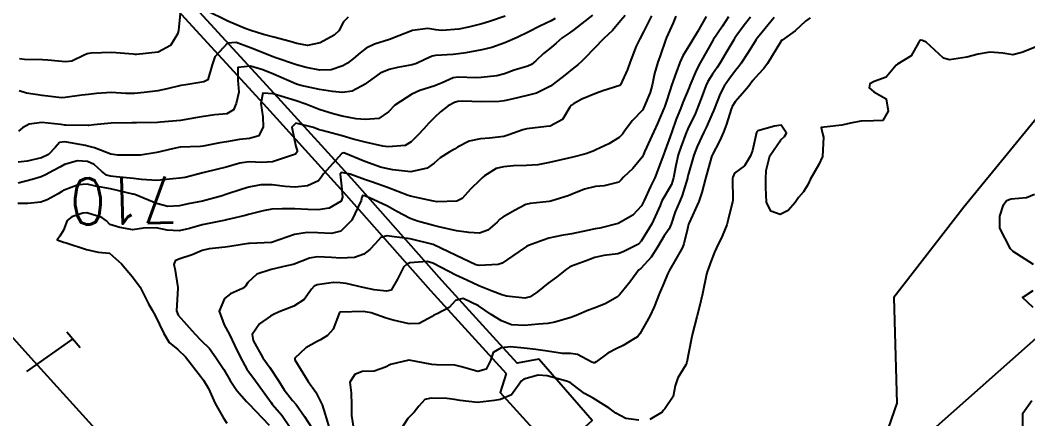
# Model space of a CAD drawing. Header units: metres. Extents: x 298520 to 308411, y 7433745 to 7450750.
# Drawn here: x 300348.5 to 300435.8, y 7448917.9 to 7448952.4 of the extents above; entities that cross this region are included whole.
import ezdxf
from ezdxf.enums import TextEntityAlignment as Align

# ---------------------------------------------------------------- set-up
doc = ezdxf.new("R2010")
doc.units = ezdxf.units.M
doc.header["$LTSCALE"] = 10
doc.linetypes.add('CONTINUO', pattern=[0])
for name, color, linetype in [('Canaleta de Drenagem', 151, 'Continuous'), ('Cotas', 45, 'Continuous'), ('Curvas de Nivel 1m', 11, 'Continuous'), ('Curvas de Nivel 5m', 15, 'Continuous'), ('Hidrografia', 140, 'Continuous'), ('Linha Férrea', 251, 'TRACKS'), ('Pórtico', 62, 'Continuous'), ('TEXTO', 45, 'Continuous')]:
    doc.layers.add(name, color=color, linetype=linetype)
doc.styles.add('Style-STANDARD', font='STANDARD.shx')
doc.linetypes.add('TRACKS', pattern='A,0.15,[130,ltypeshp.shx,S=0.25,R=0,X=0,Y=0],0.15', length=0.3)

msp = doc.modelspace()

# ---------------------------------------------------------------- linework, layer by layer
at = {"layer": 'Canaleta de Drenagem'}
msp.add_lwpolyline([(300390.623, 7448921.874), (300390.081, 7448920.208), (300394.885, 7448914.927), (300398.051, 7448917.799), (300393.432, 7448923.109), (300391.577, 7448922.746), (300385.029, 7448929.911), (300377.501, 7448938.437), (300370.842, 7448945.762), (300363.124, 7448954.192), (300355.835, 7448962.264), (300347.955, 7448971.025), (300342.219, 7448976.753), (300341.341, 7448975.9), (300347.014, 7448970.139), (300354.875, 7448961.399), (300362.168, 7448953.323), (300369.887, 7448944.891), (300376.538, 7448937.574), (300384.068, 7448929.047)], close=True, dxfattribs=at)
at = {"layer": 'Curvas de Nivel 1m', "flags": 128}
for points, elevation in [([(300400.906, 7448952.844), (300400.518, 7448952.377), (300399.813, 7448951.554), (300399.074, 7448950.864), (300398.787, 7448950.58), (300398.497, 7448950.261), (300397.163, 7448948.89), (300396.804, 7448948.569), (300396.474, 7448948.309), (300395.677, 7448947.696), (300394.693, 7448946.918), (300394.56, 7448946.811), (300394.451, 7448946.737), (300393.234, 7448946.143), (300392.443, 7448945.929), (300391.093, 7448945.614), (300390.438, 7448945.452), (300390.013, 7448945.399), (300388.437, 7448945.375), (300386.846, 7448945.423), (300386.437, 7448945.406), (300386.136, 7448945.323), (300385.577, 7448945.029), (300384.94, 7448944.523), (300384.423, 7448944.05), (300383.92, 7448943.543), (300383.486, 7448943.049), (300382.958, 7448942.501), (300382.396, 7448941.903), (300381.855, 7448941.604), (300380.389, 7448941.496), (300379.939, 7448941.545), (300378.394, 7448941.874), (300377.367, 7448942.151), (300376.403, 7448942.445), (300374.669, 7448942.896), (300374.41, 7448942.965), (300373.932, 7448943.165), (300372.416, 7448943.528), (300372.043, 7448943.186), (300372.388, 7448941.503), (300372.513, 7448941.179), (300372.523, 7448941.037), (300372.38, 7448940.857), (300371.868, 7448940.678), (300370.373, 7448940.189), (300369.472, 7448940.119), (300368.372, 7448940.179), (300367.552, 7448940.058), (300366.368, 7448939.731), (300364.574, 7448939.277), (300364.362, 7448939.226), (300362.814, 7448938.84), (300362.358, 7448938.773), (300361.753, 7448938.705), (300360.355, 7448938.558), (300359.049, 7448938.65), (300358.357, 7448938.749), (300356.844, 7448938.879), (300356.359, 7448938.931), (300356.015, 7448939.03), (300355.583, 7448939.382), (300354.944, 7448939.966), (300354.371, 7448940.207), (300353.505, 7448940.276), (300352.368, 7448939.945), (300352.031, 7448939.759), (300351.412, 7448939.43), (300350.729, 7448939.066), (300350.357, 7448938.891), (300349.562, 7448938.659), (300348.352, 7448938.344)], 711), ([(300398.097, 7448952.876), (300396.51, 7448951.629), (300396.076, 7448951.335), (300395.451, 7448950.911), (300394.944, 7448950.47), (300394.495, 7448950.092), (300393.853, 7448949.563), (300393.178, 7448948.933), (300392.8, 7448948.615), (300392.476, 7448948.461), (300391.318, 7448948.109), (300390.465, 7448947.803), (300389.804, 7448947.636), (300388.46, 7448947.485), (300387.989, 7448947.468), (300386.46, 7448947.515), (300386.029, 7448947.455), (300385.066, 7448947.034), (300384.647, 7448946.842), (300384.45, 7448946.77), (300383.14, 7448946.359), (300382.443, 7448946.049), (300380.978, 7448945.082), (300380.427, 7448944.513), (300379.596, 7448943.923), (300378.42, 7448943.837), (300377.626, 7448943.913), (300376.423, 7448944.145), (300375.634, 7448944.35), (300374.429, 7448944.721), (300373.273, 7448945.172), (300372.436, 7448945.46), (300371.094, 7448945.855), (300370.442, 7448946.078), (300369.534, 7448946.127), (300369.37, 7448945.221), (300369.557, 7448944.083), (300369.583, 7448943.218), (300369.195, 7448942.429), (300368.398, 7448942.215), (300367.519, 7448942.115), (300366.393, 7448941.917), (300365.82, 7448941.831), (300364.387, 7448941.537), (300364.16, 7448941.509), (300362.385, 7448941.451), (300362.252, 7448941.435), (300361.739, 7448941.31), (300360.379, 7448940.979), (300358.949, 7448940.773), (300358.377, 7448940.756), (300356.985, 7448940.755), (300356.378, 7448940.855), (300356.009, 7448941.005), (300354.969, 7448941.391), (300354.385, 7448941.555), (300354.191, 7448941.597), (300352.391, 7448941.927), (300351.942, 7448941.872), (300351.567, 7448941.428), (300350.994, 7448940.816), (300350.374, 7448940.525), (300349.153, 7448940.24), (300348.37, 7448940.155)], 712), ([(300394.853, 7448952.584), (300394.518, 7448952.403), (300393.522, 7448951.921), (300392.508, 7448951.415), (300391.558, 7448950.954), (300390.498, 7448950.479), (300389.383, 7448950.093), (300388.492, 7448949.882), (300387.109, 7448949.63), (300386.488, 7448949.534), (300386.026, 7448949.486), (300384.486, 7448949.389), (300384.198, 7448949.331), (300383.574, 7448949.049), (300382.836, 7448948.698), (300382.476, 7448948.581), (300381.199, 7448948.352), (300380.469, 7448948.191), (300379.704, 7448947.858), (300378.662, 7448947.108), (300378.55, 7448947.011), (300378.451, 7448946.932), (300377.273, 7448946.293), (300376.444, 7448946.193), (300375.588, 7448946.286), (300374.446, 7448946.44), (300372.832, 7448946.794), (300372.45, 7448946.912), (300372.253, 7448946.985), (300371.786, 7448947.19), (300370.461, 7448947.775), (300369.543, 7448948.143), (300368.472, 7448948.48), (300367.368, 7448948.342), (300367.367, 7448947.241), (300367.455, 7448946.228), (300367.249, 7448945.242), (300366.995, 7448944.676), (300366.424, 7448944.354), (300365.397, 7448944.24), (300364.421, 7448944.12), (300363.713, 7448943.994), (300362.418, 7448943.768), (300360.699, 7448943.609), (300360.416, 7448943.596), (300358.618, 7448943.55), (300358.415, 7448943.55), (300358.21, 7448943.557), (300356.415, 7448943.544), (300354.914, 7448943.392), (300354.475, 7448943.336), (300354.412, 7448943.334), (300352.477, 7448943.354), (300352.412, 7448943.362), (300352.055, 7448943.424), (300350.415, 7448943.602), (300349.324, 7448943.456), (300348.746, 7448943.127), (300348.404, 7448942.852)], 713), ([(300390.521, 7448952.807), (300389.173, 7448952.327), (300388.514, 7448952.135), (300387.339, 7448951.835), (300386.509, 7448951.671), (300385.036, 7448951.56), (300384.509, 7448951.617), (300383.834, 7448951.723), (300382.508, 7448951.554), (300381.317, 7448951.078), (300380.5, 7448950.776), (300379.221, 7448950.377), (300378.492, 7448950.014), (300377.982, 7448949.621), (300377.389, 7448949.121), (300376.872, 7448948.732), (300376.473, 7448948.499), (300375.464, 7448948.149), (300374.467, 7448948.113), (300373.304, 7448948.338), (300372.474, 7448948.579), (300370.595, 7448949.208), (300370.509, 7448949.235), (300370.483, 7448949.246), (300370.434, 7448949.26), (300368.491, 7448950.051), (300367.227, 7448950.512), (300366.495, 7448950.446), (300365.379, 7448949.267), (300365.172, 7448948.57), (300364.789, 7448947.275), (300364.451, 7448947.101), (300362.885, 7448946.859), (300362.448, 7448946.788), (300361.252, 7448946.505), (300360.443, 7448946.344), (300359.285, 7448946.181), (300358.44, 7448946.087), (300357.698, 7448946.1), (300356.441, 7448946.178), (300355.15, 7448946.099), (300354.439, 7448946.026), (300353.883, 7448945.961), (300352.436, 7448945.741), (300352.129, 7448945.73), (300350.438, 7448945.94), (300349.094, 7448946.115), (300348.442, 7448946.342)], 714), ([(300405.312, 7448952.792), (300405.081, 7448952.231), (300404.505, 7448950.959), (300404.456, 7448950.848), (300404.441, 7448950.801), (300403.942, 7448949.352), (300403.739, 7448948.807), (300403.44, 7448947.838), (300403.247, 7448946.812), (300403.074, 7448946.187), (300402.504, 7448944.819), (300402.481, 7448944.77), (300402.431, 7448944.696), (300401.513, 7448943.742), (300400.862, 7448942.845), (300400.67, 7448942.578), (300400.397, 7448942.303), (300399.51, 7448941.745), (300398.388, 7448941.216), (300398.147, 7448941.114), (300397.512, 7448940.883), (300396.38, 7448940.576), (300395.009, 7448940.281), (300394.375, 7448940.132), (300393.367, 7448939.936), (300392.372, 7448939.879), (300391.247, 7448939.833), (300390.371, 7448939.751), (300389.738, 7448939.607), (300388.733, 7448938.986), (300388.539, 7448938.81), (300388.358, 7448938.637), (300387.533, 7448937.815), (300386.789, 7448937.013), (300386.331, 7448936.783), (300384.647, 7448936.72), (300384.33, 7448936.773), (300383.099, 7448937.052), (300382.335, 7448937.211), (300382.121, 7448937.279), (300380.346, 7448937.965), (300379.03, 7448938.426), (300378.356, 7448938.655), (300377.101, 7448939.123), (300376.364, 7448939.275), (300376.228, 7448939.132), (300376.347, 7448938.07), (300376.455, 7448937.138), (300376.329, 7448936.79), (300375.299, 7448936.174), (300374.322, 7448936.02), (300373.436, 7448936.055), (300372.322, 7448936.103), (300371.229, 7448936.103), (300370.322, 7448936.079), (300369.584, 7448935.954), (300368.317, 7448935.621), (300368.005, 7448935.545), (300366.785, 7448935.245), (300366.409, 7448935.152), (300366.312, 7448935.137), (300366.177, 7448935.118), (300364.307, 7448934.734), (300363.183, 7448934.412), (300362.302, 7448934.227), (300361.253, 7448934.267), (300360.304, 7448934.467), (300359.209, 7448934.435), (300358.303, 7448934.312), (300357.154, 7448934.512), (300356.307, 7448934.761), (300356.017, 7448935.082), (300355.614, 7448935.38), (300354.319, 7448935.773), (300353.97, 7448935.752), (300353.014, 7448935.413), (300352.617, 7448935.11), (300352.301, 7448934.261), (300351.963, 7448933.756), (300351.743, 7448933.425), (300352.29, 7448933.244), (300352.523, 7448933.184), (300354.281, 7448932.594), (300355.282, 7448932.381), (300356.276, 7448932.269), (300357.296, 7448931.36), (300358.252, 7448930.243), (300358.932, 7448929.343), (300359.657, 7448927.907), (300359.96, 7448927.333), (300360.216, 7448926.884), (300360.961, 7448925.318), (300361.435, 7448924.561), (300362.179, 7448923.93), (300362.851, 7448923.293), (300364.148, 7448921.645), (300364.416, 7448921.277), (300364.839, 7448920.57), (300365.424, 7448919.267), (300366.111, 7448918.046), (300366.421, 7448917.57)], 709), ([(300407.922, 7448952.759), (300407.191, 7448951.451), (300406.775, 7448950.776), (300406.499, 7448950.343), (300405.917, 7448949.357), (300405.66, 7448948.788), (300405.331, 7448947.931), (300404.936, 7448946.795), (300404.815, 7448946.431), (300404.437, 7448945.257), (300404.319, 7448944.916), (300404.275, 7448944.802), (300403.706, 7448943.515), (300403.389, 7448942.815), (300402.601, 7448941.042), (300402.51, 7448940.828), (300402.38, 7448940.587), (300401.588, 7448939.62), (300400.759, 7448938.846), (300400.567, 7448938.64), (300400.357, 7448938.435), (300399.096, 7448938.118), (300398.351, 7448938.061), (300397.405, 7448937.826), (300396.34, 7448937.386), (300395.989, 7448937.252), (300394.932, 7448936.914), (300394.475, 7448936.775), (300394.331, 7448936.751), (300392.68, 7448936.586), (300392.328, 7448936.483), (300391.327, 7448935.959), (300390.317, 7448935.41), (300390.073, 7448935.215), (300389.842, 7448934.975), (300389.018, 7448934.27), (300388.303, 7448934.007), (300387.369, 7448934.069), (300386.305, 7448934.219), (300384.795, 7448934.548), (300384.309, 7448934.689), (300382.943, 7448935.054), (300382.315, 7448935.277), (300381.141, 7448935.898), (300380.325, 7448936.343), (300378.712, 7448937.106), (300378.335, 7448937.253), (300378.189, 7448937.258), (300378.124, 7448937.113), (300378.05, 7448936.834), (300377.247, 7448935.126), (300376.303, 7448934.195), (300375.481, 7448933.969), (300374.302, 7448934.046), (300373.392, 7448934.079), (300372.3, 7448933.892), (300370.293, 7448933.21), (300368.395, 7448933.126), (300368.291, 7448933.12), (300366.681, 7448932.852), (300366.286, 7448932.79), (300364.902, 7448932.652), (300364.281, 7448932.498), (300363.415, 7448932.149), (300362.27, 7448931.75), (300361.963, 7448931.61), (300361.849, 7448931.306), (300361.914, 7448930.96), (300362.196, 7448929.301), (300362.193, 7448929.251), (300362.07, 7448927.302), (300362.217, 7448926.923), (300363.652, 7448925.285), (300364.188, 7448924.757), (300364.93, 7448924.019), (300365.488, 7448923.26), (300366.157, 7448922.207), (300366.724, 7448921.251), (300367.281, 7448920.39), (300368.125, 7448919.444), (300368.339, 7448919.228), (300370.105, 7448917.392)], 708), ([(300409.868, 7448952.737), (300409.332, 7448951.925), (300408.537, 7448950.75), (300408.526, 7448950.727), (300408.502, 7448950.69), (300407.404, 7448948.766), (300407.088, 7448948.157), (300406.509, 7448946.779), (300406.451, 7448946.633), (300405.913, 7448945.31), (300405.701, 7448944.787), (300405.339, 7448943.871), (300404.958, 7448942.794), (300404.817, 7448942.378), (300404.387, 7448941.187), (300404.232, 7448940.802), (300404.142, 7448940.565), (300403.494, 7448938.813), (300403.117, 7448938.053), (300402.555, 7448936.827), (300402.328, 7448936.368), (300401.577, 7448935.581), (300400.313, 7448934.85), (300398.721, 7448934.454), (300398.308, 7448934.376), (300397.66, 7448934.233), (300396.303, 7448933.957), (300395.394, 7448933.817), (300394.299, 7448933.568), (300393.81, 7448933.412), (300392.557, 7448932.937), (300392.374, 7448932.857), (300392.291, 7448932.809), (300391.18, 7448932.056), (300390.27, 7448931.425), (300389.934, 7448931.307), (300388.266, 7448931.209), (300387.981, 7448931.28), (300386.279, 7448932.089), (300384.293, 7448933.04), (300382.297, 7448933.515), (300380.915, 7448933.697), (300380.3, 7448933.776), (300379.768, 7448933.625), (300379.264, 7448933.1), (300378.798, 7448932.592), (300378.279, 7448932.203), (300377.484, 7448931.913), (300376.274, 7448931.86), (300375.504, 7448931.918), (300374.275, 7448931.965), (300373.592, 7448931.848), (300372.265, 7448931.317), (300372.161, 7448931.285), (300371.626, 7448931.19), (300370.259, 7448930.859), (300369.02, 7448930.458), (300368.248, 7448929.748), (300368.054, 7448929.422), (300367.793, 7448929.235), (300366.735, 7448928.748), (300366.234, 7448928.36), (300365.774, 7448927.257), (300366.205, 7448926.089), (300366.67, 7448925.245), (300367.103, 7448924.321), (300367.603, 7448923.236), (300368.158, 7448922.246), (300368.901, 7448921.222), (300370.127, 7448919.569), (300370.258, 7448919.342), (300370.355, 7448919.207), (300371.183, 7448918.263), (300371.913, 7448917.183)], 707), ([(300411.754, 7448952.718), (300411.228, 7448952.011), (300410.506, 7448951.024), (300410.387, 7448950.848), (300410.31, 7448950.732), (300409.641, 7448949.589), (300409.126, 7448948.744), (300408.87, 7448948.353), (300408.468, 7448947.776), (300408.074, 7448947.141), (300407.898, 7448946.758), (300407.573, 7448945.892), (300407.16, 7448944.769), (300406.938, 7448944.259), (300406.409, 7448943.198), (300406.274, 7448942.912), (300406.223, 7448942.782), (300405.721, 7448941.455), (300405.513, 7448940.789), (300405.308, 7448939.856), (300405.1, 7448938.793), (300404.915, 7448938.234), (300404.339, 7448937.231), (300404.171, 7448936.966), (300404.086, 7448936.804), (300403.933, 7448936.41), (300403.216, 7448934.816), (300402.298, 7448933.307), (300402.056, 7448933.072), (300401.606, 7448932.837), (300400.741, 7448932.39), (300400.284, 7448932.225), (300399.061, 7448932.082), (300398.278, 7448931.901), (300397.548, 7448931.607), (300396.267, 7448931.142), (300396.095, 7448931.072), (300395.842, 7448930.904), (300394.975, 7448930.193), (300394.25, 7448929.675), (300393.328, 7448928.934), (300392.692, 7448928.487), (300392.235, 7448928.391), (300390.635, 7448928.568), (300390.238, 7448928.671), (300389.412, 7448928.978), (300388.248, 7448929.464), (300387.194, 7448929.947), (300386.257, 7448930.384), (300384.978, 7448931.033), (300384.268, 7448931.401), (300383.764, 7448931.552), (300382.268, 7448931.43), (300382.001, 7448931.33), (300381.734, 7448931.068), (300381.216, 7448930.039), (300380.654, 7448929.084), (300380.242, 7448928.981), (300379.176, 7448929.101), (300378.245, 7448929.322), (300376.774, 7448929.658), (300376.249, 7448929.724), (300375.665, 7448929.73), (300374.247, 7448929.546), (300373.984, 7448929.425), (300373.769, 7448929.165), (300373.123, 7448928.282), (300372.228, 7448927.704), (300370.968, 7448927.199), (300370.463, 7448926.962), (300370.217, 7448926.832), (300369.265, 7448926.161), (300368.62, 7448925.226), (300368.699, 7448924.714), (300369.55, 7448923.216), (300370.16, 7448922.37), (300370.935, 7448921.198), (300371.388, 7448920.444), (300372.126, 7448919.531), (300372.428, 7448919.177), (300373.15, 7448918.132), (300373.79, 7448917.163)], 706), ([(300416.922, 7448952.654), (300416.52, 7448952.363), (300415.647, 7448951.534), (300414.503, 7448950.724), (300414.459, 7448950.681), (300414.36, 7448950.541), (300413.241, 7448948.699), (300412.926, 7448948.253), (300412.469, 7448947.78), (300411.96, 7448947.215), (300411.579, 7448946.719), (300411.082, 7448946.088), (300410.439, 7448945.382), (300410.179, 7448944.989), (300410.08, 7448944.734), (300409.691, 7448943.46), (300409.429, 7448942.74), (300409.118, 7448942.021), (300408.437, 7448940.749), (300408.416, 7448940.717), (300408.381, 7448940.605), (300407.879, 7448938.757), (300407.566, 7448937.541), (300407.292, 7448936.766), (300406.446, 7448934.909), (300406.393, 7448934.779), (300406.309, 7448934.39), (300405.996, 7448933.083), (300405.878, 7448932.784), (300405.293, 7448931.774), (300404.757, 7448930.795), (300404.593, 7448930.463), (300404.252, 7448929.678), (300403.881, 7448928.805), (300403.415, 7448927.622), (300403.047, 7448926.817), (300402.198, 7448925.293), (300401.975, 7448925.052), (300401.643, 7448924.835), (300400.74, 7448924.292), (300400.185, 7448924.026), (300399.426, 7448923.612), (300398.401, 7448922.868), (300398.265, 7448922.775), (300398.171, 7448922.774), (300397.975, 7448922.873), (300396.8, 7448923.511), (300396.18, 7448923.586), (300395.477, 7448923.61), (300394.182, 7448923.808), (300393.182, 7448923.934), (300392.184, 7448924.044), (300390.985, 7448924.161), (300390.184, 7448924.087), (300389.487, 7448923.67), (300389.256, 7448922.979), (300388.892, 7448922.252), (300388.159, 7448922.045), (300386.736, 7448922.439), (300386.166, 7448922.577), (300384.594, 7448922.608), (300384.167, 7448922.651), (300382.214, 7448923.018), (300382.172, 7448923.021), (300380.6, 7448922.65), (300380.163, 7448922.423), (300379.193, 7448922.064), (300378.157, 7448922.03), (300377.498, 7448921.774), (300377.081, 7448921.126), (300377.192, 7448920.183), (300377.22, 7448919.124), (300377.228, 7448918.238), (300377.393, 7448917.121)], 704), ([(300436.499, 7448950.142), (300435.265, 7448949.659), (300434.488, 7448949.444), (300433.623, 7448949.582), (300432.495, 7448949.669), (300431.477, 7448949.496), (300430.49, 7448949.231), (300428.984, 7448949.008), (300428.489, 7448949.164), (300426.985, 7448950.535), (300426.66, 7448950.693), (300426.505, 7448950.722), (300426.397, 7448950.648), (300426.327, 7448950.542), (300425.676, 7448949.364), (300424.484, 7448948.648), (300424.363, 7448948.562), (300423.518, 7448947.523), (300422.461, 7448947.148), (300422.108, 7448946.943), (300422.044, 7448946.594), (300422.449, 7448946.232), (300423.498, 7448945.629), (300423.684, 7448944.571), (300423.222, 7448943.777), (300422.42, 7448943.72), (300421.305, 7448943.716), (300420.417, 7448943.527), (300419.682, 7448943.349), (300418.412, 7448943.215), (300417.883, 7448943.166), (300417.994, 7448942.636), (300418.081, 7448942.316), (300417.989, 7448940.636), (300417.694, 7448939.958), (300416.938, 7448938.651), (300416.756, 7448938.257), (300416.347, 7448937.591), (300415.917, 7448937.087), (300415.621, 7448936.667), (300415.021, 7448935.979), (300414.322, 7448935.626), (300413.536, 7448935.903), (300413.165, 7448936.698), (300413.091, 7448937.96), (300413.094, 7448938.699), (300413.12, 7448939.448), (300413.439, 7448940.694), (300414.397, 7448942.083), (300414.708, 7448942.369), (300414.88, 7448942.675), (300414.413, 7448943.359), (300413.84, 7448943.26), (300412.405, 7448942.876), (300412.323, 7448942.792), (300412.29, 7448942.711), (300411.928, 7448941.174), (300411.763, 7448940.716), (300411.253, 7448939.842), (300410.368, 7448939.201), (300410.225, 7448938.871), (300410.202, 7448938.732), (300410.229, 7448936.837), (300410.214, 7448936.731), (300409.844, 7448935.208), (300409.706, 7448934.736), (300409.3, 7448933.743), (300408.82, 7448932.745), (300408.66, 7448932.373), (300408.272, 7448931.378), (300408.109, 7448930.908), (300408.054, 7448930.753), (300407.96, 7448930.455), (300407.597, 7448928.76), (300407.336, 7448927.654), (300407.118, 7448926.766), (300406.747, 7448925.32), (300406.625, 7448924.774), (300406.242, 7448922.847), (300406.236, 7448922.779), (300406.233, 7448922.719), (300406.171, 7448922.626), (300405.462, 7448921.478), (300405.232, 7448920.789), (300405.058, 7448919.866), (300404.353, 7448918.798), (300404.243, 7448918.677), (300404.119, 7448918.53), (300403.04, 7448917.885)], 703), ([(300436.272, 7448931.288), (300434.496, 7448932.438), (300434.286, 7448932.644), (300433.341, 7448934.455), (300433.345, 7448935.477), (300433.662, 7448936.45), (300433.94, 7448936.845), (300434.341, 7448936.979), (300435.665, 7448937.105), (300436.347, 7448937.388)], 703), ([(300436.23, 7448927.569), (300435.301, 7448928.434), (300436.249, 7448929.038)], 703), ([(300402.108, 7448917.814), (300400.984, 7448917.967), (300400.119, 7448918.417), (300399.535, 7448918.856), (300398.132, 7448919.732), (300397.398, 7448920.143), (300396.427, 7448920.896), (300396.146, 7448921.096), (300395.839, 7448921.212), (300394.154, 7448921.653), (300393.375, 7448921.711), (300392.149, 7448921.373), (300391.899, 7448921.201), (300391.742, 7448920.954), (300391.083, 7448920.011), (300390.129, 7448919.617), (300389.59, 7448919.514), (300388.127, 7448919.36), (300386.634, 7448919.519), (300386.129, 7448919.61), (300385.465, 7448919.691), (300384.13, 7448919.741), (300383.563, 7448919.612), (300383.043, 7448919.051), (300382.648, 7448918.524), (300382.112, 7448917.981), (300381.524, 7448917.069)], 703), ([(300435.344, 7448917.192), (300435.349, 7448918.432), (300436.134, 7448919.515)], 703)]:
    msp.add_lwpolyline(points, dxfattribs=dict(at, elevation=elevation))
at = {"layer": 'Curvas de Nivel 5m', "flags": 128}
for points, elevation in [([(300362.418, 7448953.301), (300362.248, 7448951.561), (300362.191, 7448951.303), (300361.56, 7448950.242), (300360.487, 7448949.691), (300358.618, 7448949.482), (300358.484, 7448949.487), (300358.329, 7448949.507), (300356.486, 7448949.661), (300354.677, 7448949.589), (300354.485, 7448949.575), (300354.341, 7448949.545), (300354.086, 7448949.404), (300352.995, 7448948.895), (300352.474, 7448948.855), (300350.934, 7448948.978), (300350.476, 7448949.008), (300348.902, 7448949.038), (300348.477, 7448949.09)], 715), ([(300403.207, 7448952.813), (300402.968, 7448952.366), (300402.509, 7448951.447), (300402.175, 7448950.825), (300401.866, 7448950.198), (300401.341, 7448948.837), (300401.123, 7448948.191), (300400.514, 7448946.849), (300400.452, 7448946.799), (300398.973, 7448946.34), (300398.446, 7448946.136), (300397.155, 7448945.605), (300396.436, 7448945.213), (300396.255, 7448945.081), (300396.116, 7448944.903), (300395.484, 7448943.848), (300394.417, 7448943.281), (300394.109, 7448943.23), (300392.414, 7448943.034), (300392.053, 7448942.945), (300390.855, 7448942.514), (300390.404, 7448942.377), (300389.157, 7448942.227), (300388.401, 7448942.19), (300387.421, 7448941.981), (300386.389, 7448941.442), (300386.127, 7448941.282), (300385.674, 7448941.027), (300384.885, 7448940.528), (300384.373, 7448940.072), (300383.781, 7448939.634), (300382.365, 7448939.312), (300380.788, 7448939.505), (300380.368, 7448939.575), (300379.746, 7448939.719), (300378.374, 7448940.209), (300376.549, 7448940.961), (300376.381, 7448940.92), (300374.794, 7448939.154), (300374.624, 7448938.893), (300374.354, 7448938.555), (300373.422, 7448938.094), (300372.345, 7448937.992), (300371.479, 7448938.06), (300370.347, 7448938.181), (300369.363, 7448938.205), (300368.344, 7448937.994), (300367.769, 7448937.808), (300366.334, 7448937.351), (300366.029, 7448937.255), (300364.336, 7448936.794), (300363.082, 7448936.542), (300362.329, 7448936.363), (300361.328, 7448936.315), (300360.332, 7448936.588), (300358.451, 7448937.349), (300358.343, 7448937.387), (300358.294, 7448937.4), (300356.348, 7448937.835), (300355.045, 7448938.085), (300354.351, 7448938.258), (300353.561, 7448938.197), (300352.346, 7448937.723), (300352.142, 7448937.625), (300351.823, 7448937.425), (300350.876, 7448936.893), (300350.332, 7448936.702), (300349.214, 7448936.572), (300348.329, 7448936.565)], 710), ([(300376.939, 7448952.713), (300376.52, 7448952.302), (300376.13, 7448951.514), (300375.723, 7448951.142), (300374.496, 7448950.498), (300373.402, 7448950.263), (300372.495, 7448950.425), (300371.904, 7448950.596), (300370.5, 7448950.965), (300369.596, 7448951.219), (300368.508, 7448951.564), (300368.007, 7448951.739), (300366.52, 7448952.37), (300364.627, 7448953.279)], 715), ([(300413.806, 7448952.691), (300412.507, 7448951.098), (300412.337, 7448950.879), (300412.223, 7448950.713), (300411.564, 7448949.647), (300410.969, 7448948.725), (300410.758, 7448948.447), (300410.474, 7448948.104), (300409.877, 7448947.321), (300409.486, 7448946.74), (300409.131, 7448946.059), (300408.627, 7448944.748), (300408.574, 7448944.606), (300408.426, 7448944.27), (300407.948, 7448943.219), (300407.735, 7448942.76), (300407.145, 7448941.523), (300406.85, 7448940.773), (300406.366, 7448939.07), (300406.312, 7448938.831), (300406.302, 7448938.781), (300405.84, 7448937.285), (300405.641, 7448936.787), (300405.255, 7448935.86), (300404.896, 7448934.794), (300404.722, 7448934.383), (300404.303, 7448933.767), (300403.714, 7448932.809), (300403.176, 7448931.92), (300402.265, 7448930.955), (300402.193, 7448930.902), (300402.109, 7448930.832), (300401.313, 7448929.778), (300400.579, 7448928.847), (300400.424, 7448928.665), (300400.238, 7448928.504), (300399.183, 7448927.906), (300398.223, 7448927.527), (300397.747, 7448927.35), (300396.677, 7448926.893), (300396.211, 7448926.712), (300394.824, 7448926.296), (300394.206, 7448926.202), (300393.398, 7448926.125), (300392.204, 7448926.011), (300391.077, 7448926.088), (300390.207, 7448926.409), (300389.326, 7448926.979), (300388.224, 7448927.731), (300386.888, 7448928.356), (300386.23, 7448928.19), (300385.668, 7448927.579), (300384.651, 7448927.036), (300384.349, 7448926.901), (300384.211, 7448926.806), (300383.082, 7448926.179), (300382.209, 7448926.156), (300380.827, 7448926.468), (300380.216, 7448926.655), (300378.932, 7448927.103), (300378.224, 7448927.22), (300376.25, 7448927.167), (300376.223, 7448927.164), (300376.203, 7448927.161), (300376.193, 7448927.14), (300375.646, 7448925.701), (300375.142, 7448925.151), (300374.552, 7448924.793), (300374.187, 7448924.601), (300373.27, 7448924.081), (300372.316, 7448923.179), (300372.303, 7448923.047), (300373.479, 7448921.167), (300374.134, 7448920.251), (300374.679, 7448919.154), (300374.941, 7448918.325), (300375.283, 7448917.148)], 705)]:
    msp.add_lwpolyline(points, dxfattribs=dict(at, elevation=elevation))
at = {"layer": 'Hidrografia', "elevation": 707.747}
msp.add_lwpolyline([(300495.21, 7449030.577), (300471.249, 7449012.628), (300469.4, 7449010.82), (300474.906, 7448992.412), (300476.374, 7448985.501), (300479.956, 7448975.412), (300478.253, 7448969.459), (300474.581, 7448967.28), (300454.454, 7448953.594), (300446.32, 7448951.821), (300438.317, 7448946.123), (300430.229, 7448936.26), (300424.184, 7448928.437), (300424.434, 7448919.291), (300423.156, 7448915.635)], dxfattribs=at)
at = {"layer": 'Linha Férrea', "flags": 128}
msp.add_lwpolyline([(298905.363, 7450145.031), (298910.207, 7450124.873), (298915.002, 7450108.012), (298921.739, 7450085.266), (298926.98, 7450064.83), (298931.003, 7450051.742), (298934.224, 7450039.953), (298937.65, 7450027.983), (298940.458, 7450017.786), (298943.206, 7450008.624), (298945.866, 7449998.811), (298948.85, 7449988.084), (298952.218, 7449977.183), (298954.849, 7449967.637), (298957.892, 7449956.733), (298961.763, 7449943.848), (298964.896, 7449932.558), (298968.973, 7449920.293), (298972.372, 7449908.382), (298975.8, 7449896.208), (298979.287, 7449884.682), (298982.035, 7449875.079), (298985.463, 7449863.464), (298988.891, 7449853.475), (298994.252, 7449836.792), (298999.642, 7449820.007), (299004.122, 7449806.223), (299009.577, 7449791.55), (299017.072, 7449771.922), (299023.852, 7449755.78), (299031.351, 7449735.099), (299042.615, 7449714.768), (299049.157, 7449702.257), (299057.947, 7449687.795), (299067.128, 7449674.025), (299074.388, 7449663.764), (299083.266, 7449652.271), (299093.226, 7449640.21), (299104.865, 7449628.3), (299116.059, 7449616.929), (299127.188, 7449606.965), (299134.846, 7449600.398), (299146.061, 7449590.999), (299159.8, 7449581.134), (299172.881, 7449572.672), (299188.754, 7449563.553), (299203.487, 7449555.781), (299219.692, 7449548.782), (299229.285, 7449544.979), (299249.695, 7449538.196), (299264.418, 7449534.22), (299286.841, 7449530.183), (299305.276, 7449527.832), (299319.472, 7449527.113), (299340.209, 7449526.73), (299362.575, 7449527.496), (299380.335, 7449528.889), (299402.027, 7449531.43), (299418.393, 7449534.55), (299439.271, 7449538.773), (299455.546, 7449542.61), (299468.219, 7449546.447), (299486.071, 7449551.679), (299502.678, 7449556.429), (299521.873, 7449562.476), (299544.903, 7449569.511), (299558.765, 7449572.874), (299572.65, 7449576.475), (299589.389, 7449580.647), (299603.615, 7449583.903), (299623.713, 7449587.445), (299640.449, 7449589.67), (299657.813, 7449590.983), (299675.925, 7449591.554), (299694.255, 7449591.042), (299708.541, 7449590.126), (299722.182, 7449588.244), (299738.919, 7449585.56), (299759.653, 7449580.821), (299775.25, 7449576.474), (299786.436, 7449572.94), (299797.015, 7449569.282), (299807.003, 7449565.52), (299816.424, 7449561.561), (299823.596, 7449557.979), (299834.148, 7449553.022), (299842.943, 7449548.641), (299850.946, 7449544.045), (299857.58, 7449540.07), (299867.592, 7449534.039), (299879.685, 7449526.144), (299888.765, 7449519.647), (299901.686, 7449509.708), (299911.305, 7449500.703), (299920.635, 7449492.515), (299928.708, 7449484.626), (299935.814, 7449476.733), (299943.925, 7449467.258), (299951.104, 7449459.003), (299957.671, 7449450.784), (299963.484, 7449442.67), (299970.77, 7449432.303), (299976.475, 7449423.904), (299982.432, 7449414.862), (299988.891, 7449404.85), (299995.852, 7449394.443), (300002.312, 7449383.928), (300010.887, 7449370.223), (300018.781, 7449358.239), (300026.569, 7449345.892), (300033.388, 7449335.88), (300041.176, 7449324.037), (300049.358, 7449311.838), (300057.288, 7449299.745), (300065.47, 7449287.364), (300073.508, 7449275.701), (300081.011, 7449264.541), (300090.196, 7449251.298), (300091.164, 7449249.95), (300100.525, 7449236.167), (300109.403, 7449223.951), (300117.162, 7449213.187), (300127.336, 7449198.457), (300139.6, 7449181.446), (300149.952, 7449166.72), (300159.813, 7449153.466), (300168.75, 7449141.382), (300179.779, 7449126.346), (300190.932, 7449112.414), (300203.876, 7449095.222), (300217.308, 7449078.587), (300230.374, 7449062.005), (300242.887, 7449046.162), (300256.877, 7449029.774), (300272.777, 7449010.921), (300288.309, 7448992.868), (300306.303, 7448971.97), (300322.512, 7448953.54), (300337.055, 7448937.024), (300349.196, 7448923.521), (300363.433, 7448907.803), (300372.178, 7448898.27), (300387.649, 7448881.624), (300402.322, 7448866.086), (300417.298, 7448851.105), (300428.763, 7448838.962), (300440.716, 7448827.379), (300454.398, 7448813.148), (300467.461, 7448800.639), (300481.638, 7448785.533), (300502.227, 7448765.254), (300514.06, 7448753.852), (300517.826, 7448749.95), (300528.275, 7448738.976), (300540.783, 7448726.333), (300551.364, 7448715.261), (300568.358, 7448698.083), (300580.431, 7448686.447), (300591.073, 7448675.242), (300605.822, 7448659.996), (300619.827, 7448645.871), (300631.531, 7448633.85), (300641.93, 7448623.388), (300651.196, 7448614.132), (300663.21, 7448601.736), (300675.654, 7448588.967), (300686.366, 7448579.136), (300697.132, 7448567.001), (300714.307, 7448549.82), (300728.065, 7448535.254), (300742.189, 7448519.954), (300754.02, 7448506), (300763.608, 7448493.67), (300772.134, 7448482.969), (300781.594, 7448469.905), (300789.873, 7448457.453), (300798.087, 7448444.138), (300806.367, 7448430.378), (300809.353, 7448423.731), (300815.826, 7448410.715), (300822.176, 7448396.83), (300827.777, 7448382.459), (300832.26, 7448369.325), (300838.297, 7448352.647), (300842.655, 7448335.903), (300846.951, 7448318.72), (300850.061, 7448305.153), (300853.485, 7448286.05), (300855.912, 7448269.922), (300857.341, 7448249.95), (300858.33, 7448231.606), (300857.942, 7448206.205), (300856.925, 7448178.368), (300854.333, 7448156.855), (300851.333, 7448129.708), (300849.095, 7448108.502), (300845.739, 7448085.317), (300843.044, 7448064.17), (300840.396, 7448043.097), (300838.567, 7448030.951), (300837.041, 7448016.016), (300835.11, 7447994.958), (300832.975, 7447975.28), (300830.738, 7447953.623), (300829.108, 7447937.188), (300828.366, 7447933.435), (300827.045, 7447924.743), (300825.629, 7447910.191), (300824.268, 7447895.589), (300822.966, 7447881.617), (300821.953, 7447863.074), (300821.73, 7447846.352), (300821.738, 7447838.346), (300822.298, 7447822.796), (300823.264, 7447806.625), (300824.128, 7447792.391), (300826.211, 7447777.691), (300829.715, 7447760.435), (300831.501, 7447751.07), (300833.495, 7447738.255), (300836.415, 7447720.056), (300862.711, 7447579.549), (300879.787, 7447489.912), (300882.904, 7447473.371), (300886.736, 7447453.399), (300891.84, 7447425.61), (300894.824, 7447408.419), (300897.501, 7447392.308), (300900.259, 7447374.699), (300902.627, 7447356.768), (300903.989, 7447344.999), (300904.86, 7447335.88), (300905.847, 7447322.28), (300906.291, 7447313.022), (300906.573, 7447308.418), (300906.759, 7447298.893), (300906.88, 7447292.725, -0.006984), (300906.844, 7447284.829), (300906.695, 7447276.838), (300906.36, 7447267.883), (300905.744, 7447256.667), (300905.23, 7447249.95), (300904.292, 7447239.525), (300903.012, 7447227.25), (300901.034, 7447212.309), (300899.543, 7447202.921, -0.011988), (300897.909, 7447194.02), (300894.997, 7447180.769), (300891.356, 7447165.387), (300887.457, 7447151.115), (300883.301, 7447137.652), (300876.75, 7447119.219), (300874.099, 7447111.988), (300871.749, 7447106.138, -0.018309), (300868.914, 7447099.764, 0.011681), (300865.826, 7447093.061), (300860.469, 7447081.825), (300851.72, 7447064.422), (300846.208, 7447053.937), (300843.033, 7447048.479), (300836.89, 7447038.137), (300827.206, 7447022.921), (300821.11, 7447014.014), (300814.857, 7447005.089), (300809.628, 7446998.099), (300801.236, 7446986.884), (300791.122, 7446974.407), (300781.425, 7446962.969), (300774.943, 7446955.767), (300762.88, 7446942.762), (300751.299, 7446930.933), (300734.873, 7446914.565), (300727.949, 7446907.628), (300717.868, 7446897.443), (300705.6, 7446885.783), (300698.716, 7446879.048), (300668.127, 7446848.06), (300640.994, 7446821.407), (300627.442, 7446808.23), (300610.345, 7446790.697), (300597.443, 7446778.155), (300592.334, 7446772.486), (300571.229, 7446748.595), (300567.705, 7446744.65), (300564.743, 7446740.8), (300562.62, 7446737.769), (300551.356, 7446722.391), (300544.903, 7446712.981), (300541.869, 7446707.917), (300539.497, 7446704.103, 0.003437), (300530.37, 7446689.205, 0.010632), (300522.744, 7446675.931, 0.016565), (300518.05, 7446666.625, -0.011698), (300511.771, 7446653.868, 0.029635), (300510.132, 7446650.211), (300505.481, 7446638.898), (300500.314, 7446625.471), (300492.316, 7446601.197), (300488.229, 7446587.047), (300485.297, 7446575.185), (300482.347, 7446562.473), (300481.087, 7446556.089, 0.004599), (300479.148, 7446545.763), (300476.443, 7446530.265), (300474.645, 7446518.085), (300472.755, 7446502.987), (300471.297, 7446490.618), (300469.17, 7446472.092), (300467.901, 7446459.793), (300466.767, 7446449.806), (300465.445, 7446435.701), (300463.191, 7446412.592), (300462.659, 7446405.266), (300461.606, 7446397.228), (300459.608, 7446375.419), (300458.167, 7446361.3), (300456.938, 7446349.283), (300454.601, 7446324.341), (300452.383, 7446301.27), (300450.408, 7446280.731), (300448.612, 7446261.944), (300447.444, 7446249.79), (300445.943, 7446235.321), (300443.682, 7446213.965), (300443.009, 7446207.561), (300441.275, 7446189.511), (300439.198, 7446168.049), (300436.473, 7446140.607), (300434.029, 7446115.856), (300431.015, 7446085.098), (300427.797, 7446052.837), (300425.199, 7446025.415), (300423.636, 7446009.727), (300422.457, 7445994.573), (300421.615, 7445989.53), (300419.286, 7445963.664), (300415.807, 7445928.192), (300414.69, 7445917.527), (300413.782, 7445904.921), (300412.247, 7445888.391), (300411.949, 7445886.157), (300411.266, 7445881.618), (300410.692, 7445876.189), (300409.038, 7445857.286), (300407.606, 7445838.578), (300405.212, 7445812.517), (300404.532, 7445804.524), (300403.437, 7445794.141)], format="xyb", dxfattribs=at)
at = {"layer": 'Pórtico'}
for points in [[(300352.59, 7448925.467), (300353.738, 7448924.107)], [(300353.102, 7448924.861), (300349.094, 7448922.038)]]:
    msp.add_lwpolyline(points, dxfattribs=at)
at = {"layer": 'TEXTO', "linetype": 'CONTINUO'}
msp.add_polyline3d([(300402.45, 7448894.732, 0), (300542.516, 7449018.919, 0)], dxfattribs=at)

# ---------------------------------------------------------------- texts
at = {"layer": 'Cotas', "style": 'Style-STANDARD'}
msp.add_text('710', height=4, rotation=181.38791, dxfattribs=at).set_placement((300357.519, 7448936.834, 710), align=Align.MIDDLE_CENTER)

doc.saveas('drawing.dxf')
